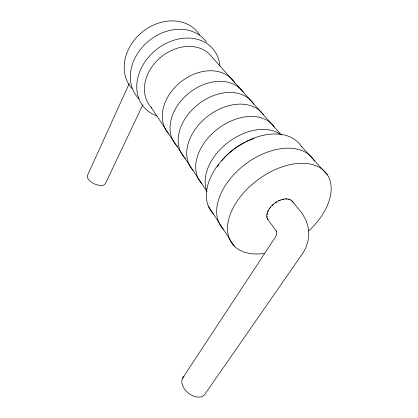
<?xml version="1.0" encoding="UTF-8"?>
<svg xmlns="http://www.w3.org/2000/svg" width="418" height="418" viewBox="0 0 418 418"><rect width="100%" height="100%" fill="white"/><g stroke="black" fill="none" stroke-linecap="round" stroke-linejoin="round"><path stroke-width="0.63" d="M266.888 216.033L267.024 217.355M266.95 214.622L267.28 213.133M267.802 211.607L268.575 210.055M129.235 83.61L87.498 175.367A9.87 4.849 24.4 0 0 94.468 183.92A9.87 4.849 24.4 0 0 105.477 183.507L142.836 104.74M269.526 208.509L270.692 207.004M182.556 378.222L275.535 236.907L276.659 234.226L276.371 230.872L276.956 231.985M272.008 205.557L273.492 204.209M275.075 202.955L276.768 201.863M278.513 200.901L280.295 200.133M282.072 199.527L283.817 199.151M285.499 198.942L287.077 198.973M288.551 199.177L289.857 199.605M291.022 200.201L291.968 201.006M184.03 376.346A13.841 9.175 39.1 0 0 188.534 393.239A13.841 9.175 39.1 0 0 205.609 393.186L303.358 252.383L306.138 247.21L308.097 240.554L308.75 233.521L308.056 226.629L306.08 220.401L302.355 213.692L292.511 201.466L290.609 199.856L287.986 198.989L284.815 198.931L281.319 199.694L277.745 201.23L274.349 203.43L271.371 206.137L269.02 209.157L267.468 212.271L266.809 215.265L267.081 217.93L268.251 220.082L276.664 231.494M268.001 219.622L267.416 218.546M301.08 145.976L327.31 174.766M281.46 135.004L212.339 57.47A39.506 31.282 -39.5 0 0 160.616 57.381A39.506 31.282 -39.5 0 0 151.891 108.1M293.07 202.349L292.511 201.466M151.034 107.196L206.947 191.397M208.326 206.126L234.299 246.134M185.435 158.579A43.833 31.752 -38 0 1 197.928 104.521A43.833 31.752 -38 0 1 253.815 104.275M177.368 146.436A42.793 31.695 -38.3 0 1 188.393 93.548A42.793 31.695 -38.3 0 1 243.292 92.19M193.017 170.419A44.93 31.778 -37.7 0 1 207.25 116.643A44.93 31.778 -37.7 0 1 263.424 114.772M201.91 183.81A46.084 31.763 -37.4 0 1 217.088 129.413A46.084 31.763 -37.4 0 1 274.271 126.941M206.837 190.911A47.297 31.7 -37.2 0 1 228.155 142.355A47.297 31.7 -37.2 0 1 280.729 134.627M217.517 166.531A47.929 31.653 -37.1 0 1 218.969 164.373M221.786 160.679A47.929 31.653 -37.1 0 1 245.319 142.12M246.479 141.561A47.929 31.653 -37.1 0 1 254.139 138.577M213.493 214.079A55.589 36.392 -37 0 1 233.714 149.404A55.589 36.392 -37 0 1 301.754 147.052M223.614 229.67A57.13 36.209 -36.8 0 1 245.23 164.305A57.13 36.209 -36.8 0 1 314.493 161.045M264.317 253.397A58.755 35.943 -36.5 0 1 234.32 205.719A58.755 35.943 -36.5 0 1 314.461 165.157A58.755 35.943 -36.5 0 1 308.609 230.982M157.048 115.964A45.149 35.943 -39.6 0 1 156.295 49.658A45.149 35.943 -39.6 0 1 219.905 65.872M138.985 98.883A44.188 35.749 -40 0 1 148.27 41.345A44.188 35.749 -40 0 1 206.549 42.213M168.799 133.948A41.8 31.606 -38.6 0 1 181.276 81.541A41.8 31.606 -38.6 0 1 234.639 82.748M132.015 88.559A43.268 35.54 -40.4 0 1 142.721 31.663A43.268 35.54 -40.4 0 1 199.595 34.84"/></g></svg>
